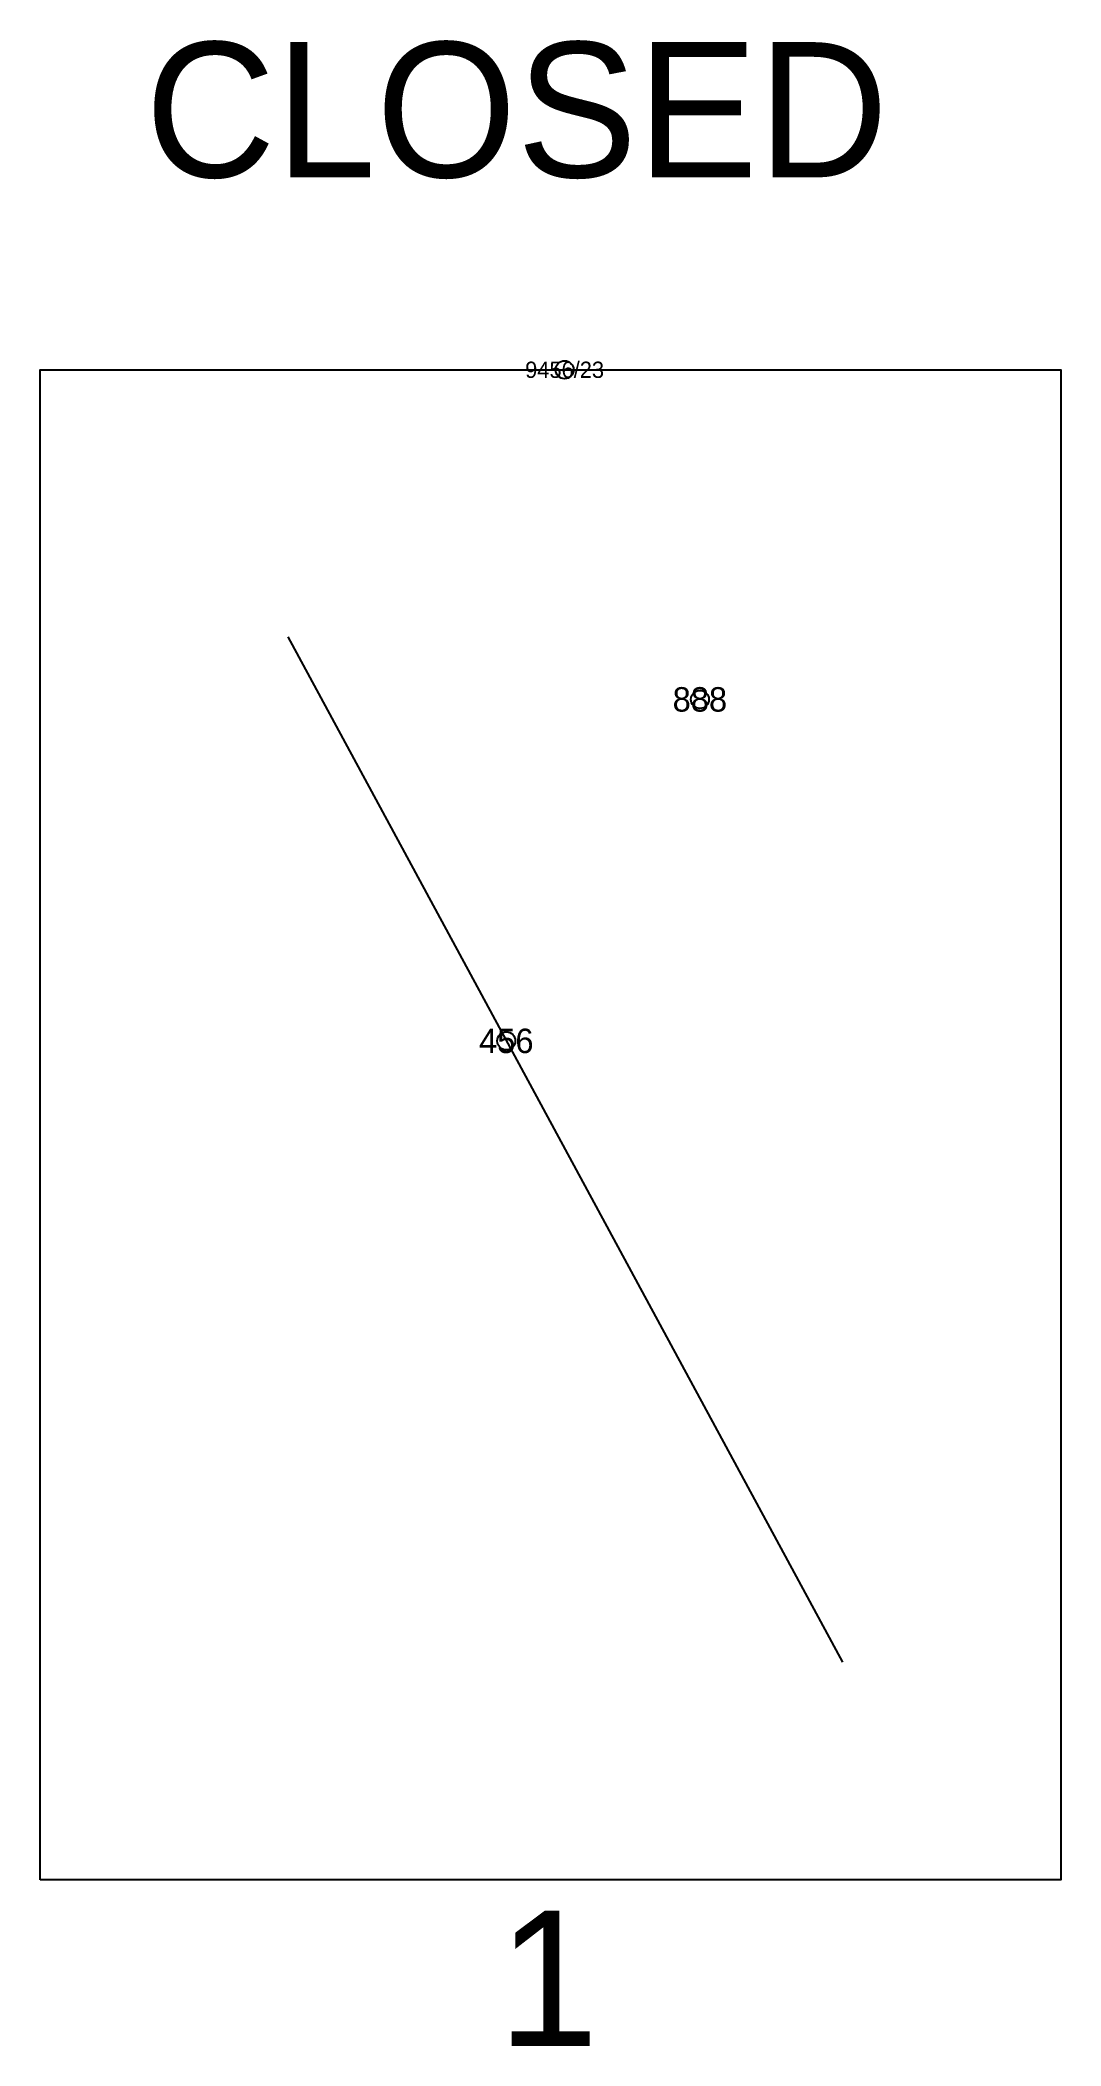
# Model space of a CAD drawing. Header units: metres. Extents: x 6.29 to 8.53, y 10.18 to 14.58.
import ezdxf
from ezdxf.enums import TextEntityAlignment as Align

# ---------------------------------------------------------------- set-up
doc = ezdxf.new("R2010")
doc.units = ezdxf.units.M
doc.header["$MEASUREMENT"] = 0
for name, color, linetype in [('Border', 6, 'Continuous'), ('Symbol_Border', 7, 'Continuous'), ('Symbol_Work', 7, 'Continuous'), ('Work', 5, 'Continuous')]:
    doc.layers.add(name, color=color, linetype=linetype)
doc.styles.add('1', font='frank.ttf')
doc.styles.add('Hebtxt', font='hebtxt')

# ---------------------------------------------------------------- blocks, each defined once
blk = doc.blocks.new('symbol_work')
blk.add_circle((0, 0), 0.0198)
at = {"style": 'Hebtxt'}
blk.add_attdef('TEST', text='', height=0.0536, dxfattribs=at).set_placement((0, 0), align=Align.MIDDLE_CENTER)
blk = doc.blocks.new('symbol_border')
blk.add_circle((0, 0), 0.0198)
at = {"style": 'Hebtxt'}
blk.add_attdef('MISPAR_TIK', text='', height=0.0358, dxfattribs=at).set_placement((0, 0), align=Align.MIDDLE_CENTER)

msp = doc.modelspace()

# ---------------------------------------------------------------- linework, layer by layer
at = {"layer": 'Border'}
msp.add_lwpolyline([(6.2883, 10.5441), (6.2883, 13.8577), (8.5278, 13.8577), (8.5278, 10.5441), (6.2883, 10.5441)], close=True, dxfattribs=at)
at = {"layer": 'Work'}
msp.add_lwpolyline([(6.8316, 13.2719), (8.0484, 11.0215)], dxfattribs=at)

# ---------------------------------------------------------------- block references
at = {"layer": 'Symbol_Border'}
msp.add_blockref('symbol_border', (7.439, 13.8577), dxfattribs=at).add_auto_attribs({'MISPAR_TIK': '9456/23'})
at = {"layer": 'Symbol_Work'}
for p, values in [((7.7358, 13.1344), {'TEST': '888'}), ((7.3111, 12.3851), {'TEST': '456'})]:
    msp.add_blockref('symbol_work', p, dxfattribs=at).add_auto_attribs(values)

# ---------------------------------------------------------------- texts
at = {"style": '1'}
for s, height, p in [('CLOSED', 0.29653, (6.5185, 14.2801)), ('1', 0.2965, (7.2926, 10.1797))]:
    msp.add_text(s, height=height, dxfattribs=at).set_placement(p)

doc.saveas('drawing.dxf')
